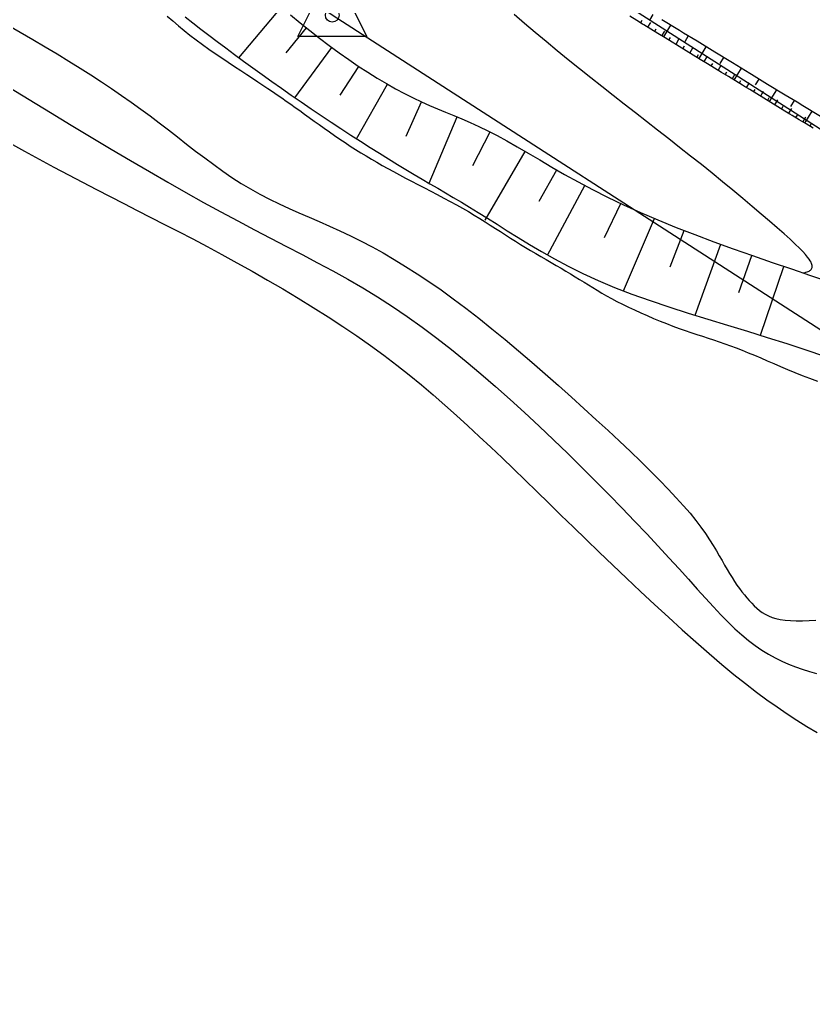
# Model space of a CAD drawing. Header units: millimetres. Extents: x 501029 to 503193, y 1805862 to 1807132.
# Drawn here: x 501933 to 501990.5, y 1806565.8 to 1806637.5 of the extents above; entities that cross this region are included whole.
import ezdxf

# ---------------------------------------------------------------- set-up
doc = ezdxf.new("R2010")
doc.units = ezdxf.units.MM
doc.header["$LTSCALE"] = 12
doc.header["$MEASUREMENT"] = 0
doc.layers.get('0').update_dxf_attribs({"linetype": 'CONTINUOUS'})
for name, color, linetype in [('3', 7, 'CONTINUOUS'), ('BIEN_TON_TAO_BAI', 2, 'CONTINUOUS'), ('DM0', 7, 'CONTINUOUS'), ('DM1', 4, 'CONTINUOUS')]:
    doc.layers.add(name, color=color, linetype=linetype)

# ---------------------------------------------------------------- blocks, each defined once
blk = doc.blocks.new('PVI - Metric')
at = {"color": 0, "linetype": 'ByBlock', "lineweight": -2}
blk.add_lwpolyline([(-2.5, -1.532001970350393), (0, 3.467998029649606), (2.5, -1.532001970350393)], close=True, dxfattribs=at)
blk.add_circle((0, 0), 0.5, dxfattribs=at)

msp = doc.modelspace()

# ---------------------------------------------------------------- linework, layer by layer
at = {"layer": '3', "linetype": 'Continuous'}
for p, q in [((501977.7389999998, 1806637.44, 4.294999999999999), (501977.2259999998, 1806637.752, 4.298)), ((501978.9129999999, 1806637.893, 4.354), (501978.6519999998, 1806637.466, 4.354)), ((501978.1019999999, 1806637.453, 4.294), (501977.9969999998, 1806637.282, 4.294)), ((501978.7629999998, 1806636.815, 4.288999999999999), (501978.2509999999, 1806637.128, 4.291999999999999)), ((501978.7209999999, 1806637.309, 4.291), (501978.5119999998, 1806636.968, 4.291)), ((501980.8329999999, 1806636.719, 4.342999999999999), (501979.5529999999, 1806637.502, 4.350999999999999)), ((501980.1929999998, 1806637.111, 4.347), (501979.6709999998, 1806636.257, 4.347)), ((501979.2749999999, 1806636.502, 4.286), (501978.7629999998, 1806636.815, 4.288999999999999)), ((501979.1259999999, 1806636.827, 4.288), (501979.021, 1806636.657, 4.288)), ((501979.7869999997, 1806636.189, 4.283), (501979.2749999999, 1806636.502, 4.286)), ((501979.7449999999, 1806636.683, 4.285), (501979.5359999998, 1806636.342, 4.285)), ((501980.2989999998, 1806635.876, 4.28), (501979.7869999997, 1806636.189, 4.283)), ((501980.1499999999, 1806636.202, 4.282), (501980.0449999999, 1806636.031, 4.282)), ((501981.4729999998, 1806636.328, 4.339999999999999), (501981.2119999998, 1806635.902, 4.339999999999999)), ((501980.7679999999, 1806636.058, 4.278999999999999), (501980.5599999998, 1806635.716, 4.278999999999999)), ((501981.3219999999, 1806635.25, 4.275), (501980.8099999998, 1806635.563, 4.278)), ((501981.173, 1806635.576, 4.275999999999999), (501981.0689999999, 1806635.404999999, 4.275999999999999)), ((501981.7919999999, 1806635.432, 4.272999999999999), (501981.5839999998, 1806635.09, 4.272999999999999)), ((501983.3919999998, 1806635.155, 4.328999999999999), (501982.1129999999, 1806635.937, 4.336)), ((501982.7519999999, 1806635.546, 4.331999999999999), (501982.2309999999, 1806634.693, 4.331999999999999)), ((501981.8339999998, 1806634.937, 4.272), (501981.3219999999, 1806635.25, 4.275)), ((501982.3459999999, 1806634.624, 4.269), (501981.8339999998, 1806634.937, 4.272)), ((501982.1969999999, 1806634.95, 4.27), (501982.0929999998, 1806634.779, 4.27)), ((501982.8159999999, 1806634.806, 4.267), (501982.6069999998, 1806634.465, 4.267)), ((501984.6719999998, 1806634.372, 4.320999999999999), (501983.3919999998, 1806635.155, 4.328999999999999)), ((501984.032, 1806634.763, 4.325), (501983.771, 1806634.337, 4.325)), ((501982.8579999998, 1806634.311, 4.266), (501982.3459999999, 1806634.624, 4.269)), ((501983.3699999999, 1806633.998, 4.262999999999999), (501982.8579999998, 1806634.311, 4.266)), ((501983.2209999999, 1806634.324, 4.264), (501983.1169999999, 1806634.153, 4.264)), ((501983.8819999997, 1806633.685, 4.259999999999999), (501983.3699999999, 1806633.998, 4.262999999999999)), ((501983.8399999999, 1806634.18, 4.261), (501983.6309999998, 1806633.839, 4.261)), ((501985.9519999998, 1806633.59, 4.314), (501984.6719999998, 1806634.372, 4.320999999999999)), ((501985.3119999999, 1806633.981, 4.317), (501984.7899999998, 1806633.128, 4.317)), ((501984.3939999999, 1806633.372, 4.256999999999999), (501983.8819999997, 1806633.685, 4.259999999999999)), ((501984.2449999998, 1806633.698, 4.258), (501984.1409999998, 1806633.527, 4.258)), ((501984.906, 1806633.06, 4.254), (501984.3939999999, 1806633.372, 4.256999999999999)), ((501984.8639999999, 1806633.554, 4.254999999999999), (501984.6549999998, 1806633.213, 4.254999999999999)), ((501985.4179999999, 1806632.747, 4.251), (501984.906, 1806633.06, 4.254)), ((501985.2689999999, 1806633.072, 4.251999999999999), (501985.1639999998, 1806632.901, 4.251999999999999)), ((501985.8879999998, 1806632.928, 4.248999999999999), (501985.6799999999, 1806632.587, 4.248999999999999)), ((501986.5919999999, 1806633.199, 4.31), (501986.3319999999, 1806632.772, 4.31)), ((501988.5129999998, 1806632.028, 4.299), (501987.2319999999, 1806632.809, 4.306)), ((501986.4419999998, 1806632.122, 4.245), (501985.93, 1806632.434, 4.248)), ((501986.2929999998, 1806632.447, 4.246), (501986.1889999997, 1806632.276, 4.246)), ((501986.9549999999, 1806631.81, 4.241999999999999), (501986.4419999998, 1806632.122, 4.245)), ((501986.9119999998, 1806632.304, 4.243), (501986.7039999999, 1806631.962, 4.243)), ((501987.8729999999, 1806632.418999999, 4.302999999999999), (501987.3519999999, 1806631.565, 4.302999999999999)), ((501987.467, 1806631.497999999, 4.238999999999999), (501986.9549999999, 1806631.81, 4.241999999999999)), ((501987.3179999997, 1806631.823, 4.24), (501987.214, 1806631.652, 4.24)), ((501987.9789999998, 1806631.185, 4.235999999999999), (501987.467, 1806631.497999999, 4.238999999999999)), ((501987.9369999999, 1806631.679, 4.237), (501987.7289999999, 1806631.338, 4.237)), ((501988.4919999999, 1806630.873, 4.232999999999999), (501987.9789999998, 1806631.185, 4.235999999999999)), ((501988.3429999999, 1806631.198, 4.235), (501988.2379999999, 1806631.027, 4.235)), ((501989.1539999999, 1806631.637999999, 4.294999999999999), (501988.8939999998, 1806631.211, 4.294999999999999)), ((501991.0759999999, 1806630.469, 4.282), (501989.7939999998, 1806631.248, 4.291)), ((501988.9619999998, 1806631.055, 4.232), (501988.754, 1806630.713, 4.232)), ((501989.5169999998, 1806630.249, 4.225999999999999), (501989.0039999999, 1806630.561, 4.23)), ((501989.3669999999, 1806630.574, 4.227999999999999), (501989.2639999998, 1806630.403, 4.227999999999999)), ((501989.9869999997, 1806630.432, 4.224999999999999), (501989.7789999999, 1806630.09, 4.224999999999999)), ((501990.4349999999, 1806630.858, 4.286999999999999), (501989.9159999997, 1806630.004, 4.286999999999999)), ((501990.0299999998, 1806629.938, 4.222999999999999), (501989.5169999998, 1806630.249, 4.225999999999999)), ((501990.5419999999, 1806629.626, 4.219), (501990.0299999998, 1806629.938, 4.222999999999999)), ((501990.3929999999, 1806629.951, 4.221), (501990.2889999999, 1806629.779999999, 4.221))]:
    msp.add_line(p, q, dxfattribs=at)
at = {"layer": '3', "color": 1, "linetype": 'Continuous', "flags": 128}
msp.add_lwpolyline([(502734.468, 1805863.404), (502565.854, 1806180.86), (502440.381, 1806356.363), (502262.265, 1806436.523), (502063.939, 1806567.977), (501955.637, 1806637.827), (501772.776, 1806767.939), (501708.223, 1807014.777), (501705.5739999999, 1807125.556)], dxfattribs=at)
at = {"layer": '3', "linetype": 'Continuous', "extrusion": (0.2216472114917337, 0.3549959411678236, 0.9082127478693028), "elevation": 752614.8252158551}
msp.add_lwpolyline([(531018.3369189629, -1633251.458742546), (531018.4593497211, -1633251.456353109), (531018.9364567976, -1633251.451574237)], dxfattribs=at)
at = {"layer": '3', "linetype": 'Continuous', "extrusion": (-0.4867420312222702, -0.7998566449531499, 0.3511574327362431), "elevation": -1689384.029920845}
msp.add_lwpolyline([(-510353.0190424198, 633593.5969162672), (-510354.167604972, 633593.6033243552), (-510354.5190147888, 633593.6043923697)], dxfattribs=at)
at = {"layer": '3', "linetype": 'Continuous', "extrusion": (-0.4456477166241891, -0.7308622549801612, 0.5169511359045074), "elevation": -1544106.131750235}
msp.add_lwpolyline([(-511958.5914493871, 932497.423940341), (-511958.8190381286, 932497.4251085448), (-511959.1906893568, 932497.4262767488)], dxfattribs=at)
at = {"layer": '3', "linetype": 'Continuous', "extrusion": (-0.103801215122766, -0.1801417915773253, 0.9781483745661232), "elevation": -377552.7436864468}
msp.add_lwpolyline([(-467042.0478902633, 1776299.225609835), (-467043.4068183031, 1776299.259278553), (-467043.5468713846, 1776299.264088369)], dxfattribs=at)
at = {"layer": '3', "linetype": 'Continuous', "extrusion": (-0.2358653133059313, -0.3943373214635218, 0.8881810800056879), "elevation": -830819.8905540733}
msp.add_lwpolyline([(-496568.6957524878, 1605947.840178866), (-496569.1373564447, 1605947.844531482), (-496569.2958186283, 1605947.846707789)], dxfattribs=at)
at = {"layer": '3', "linetype": 'Continuous', "extrusion": (-0.5200738557949589, -0.8541212937956144, 1.8629097013e-06), "elevation": -1804153.986680642}
msp.add_lwpolyline([(-510821.5068244313, 7.651975964519124), (-510822.0067534261, 7.654975964519117), (-510823.0066114163, 7.659975964519107)], dxfattribs=at)
at = {"layer": '3', "linetype": 'Continuous', "extrusion": (0.4445394110662438, 0.7244345989529677, 0.5268578782259313), "elevation": 1531941.810722921}
msp.add_lwpolyline([(517040.4455594837, -949594.8664080891), (517040.6282083705, -949594.8652315524), (517041.0451297815, -949594.862878478)], dxfattribs=at)
at = {"layer": 'BIEN_TON_TAO_BAI', "linetype": 'Continuous'}
msp.add_line((501996.705175282, 1806625.936516137, -1.5010340135e-06), (501939.1425331424, 1806662.765535014, -1.5010340135e-06), dxfattribs=at)
at = {"layer": 'DM0'}
msp.add_lwpolyline([(501932.0693977392, 1806637.142887628), (501933.0015211331, 1806636.602837426), (501933.9191086302, 1806636.068356115), (501934.8163856945, 1806635.540239252), (501935.6875777901, 1806635.019282393), (501936.5283042344, 1806634.505916465), (501937.3397597582, 1806633.999113873), (501938.1245329448, 1806633.497482395), (501938.8852123785, 1806632.999629808), (501939.6243866429, 1806632.504163887), (501940.3446443219, 1806632.009692411), (501941.0485739992, 1806631.514823155), (501941.7387642588, 1806631.018163897), (501942.4178036846, 1806630.518322412), (501943.0882808602, 1806630.013906479), (501943.7525989046, 1806629.504330901), (501944.4124190772, 1806628.992238593), (501945.0692171726, 1806628.481079496), (501945.7244689852, 1806627.974303554), (501946.3796503096, 1806627.475360706), (501947.0362369402, 1806626.987700895), (501947.6957046716, 1806626.514774064), (501948.3595292983, 1806626.060030155), (501949.0291866148, 1806625.626919109), (501949.7061524155, 1806625.218890868), (501950.3916624028, 1806624.837935588), (501951.0859919098, 1806624.480204285), (501951.7891761772, 1806624.140388187), (501952.501250446, 1806623.813178523), (501953.2222499571, 1806623.493266523), (501953.9522099513, 1806623.175343415), (501954.6911656695, 1806622.854100427), (501955.4391523525, 1806622.52422879), (501956.1962052412, 1806622.180419733), (501956.9623595764, 1806621.817364484), (501957.737857505, 1806621.430352205), (501958.5237687963, 1806621.017063788), (501959.3213701265, 1806620.575778057), (501960.1319381706, 1806620.104773838), (501960.9567496043, 1806619.602329956), (501961.7970811034, 1806619.066725235), (501962.6542093432, 1806618.4962385), (501963.5294109994, 1806617.889148576), (501964.4239627474, 1806617.243734287), (501965.3391412629, 1806616.558274459), (501966.2751143924, 1806615.832395521), (501967.227614667, 1806615.071114319), (501968.1912657886, 1806614.280795306), (501969.1606914591, 1806613.467802933), (501970.1305153805, 1806612.638501651), (501971.0953612548, 1806611.799255913), (501972.0498527841, 1806610.956430169), (501972.9886136702, 1806610.116388872), (501973.9062676153, 1806609.285496474), (501974.7974383211, 1806608.470117425), (501975.6572804826, 1806607.675721176), (501976.4830727659, 1806606.904197174), (501977.27262483, 1806606.156539865), (501978.0237463337, 1806605.433743694), (501978.7342469362, 1806604.736803108), (501979.4019362961, 1806604.066712551), (501980.0246240728, 1806603.424466469), (501980.6001199249, 1806602.811059308), (501981.1262335116, 1806602.227485514), (501981.6007744918, 1806601.674739533), (501982.0228136305, 1806601.153351734), (501982.3964661181, 1806600.661996193), (501982.7271082509, 1806600.198882906), (501983.0201163253, 1806599.762221871), (501983.2808666376, 1806599.350223089), (501983.5147354843, 1806598.961096556), (501983.7270991619, 1806598.59305227), (501983.9233339664, 1806598.244300231), (501984.1088161945, 1806597.913050437), (501984.2889221425, 1806597.597512885), (501984.468132057, 1806597.296129611), (501984.6473419844, 1806597.0082708), (501984.8265519216, 1806596.733538671), (501985.0057618653, 1806596.471535445), (501985.1849718124, 1806596.221863343), (501985.3641817594, 1806595.984124586), (501985.5433917031, 1806595.757921394), (501985.7226016402, 1806595.542855988), (501985.9018115678, 1806595.338530589), (501986.0810214821, 1806595.144547417), (501986.2608619341, 1806594.96074073), (501986.4444856902, 1806594.787872938), (501986.6356760706, 1806594.626938487), (501986.8382163958, 1806594.478931824), (501987.055889986, 1806594.344847394), (501987.2924801617, 1806594.225679646), (501987.5517702431, 1806594.122423024), (501987.8375435506, 1806594.036071977), (501988.1535834048, 1806593.96762095), (501988.5036731255, 1806593.91806439), (501988.890334927, 1806593.887932669), (501989.3110465968, 1806593.875899859), (501989.7620248165, 1806593.88017596), (501990.2394862671, 1806593.898970968), (501990.7396476299, 1806593.930494884)], dxfattribs=at)
at = {"layer": 'DM1'}
for p, q in [((501948.8669324407, 1806634.744623367), (501951.9529554383, 1806638.415405517)), ((501952.2926233017, 1806635.100969969), (501953.7657379256, 1806636.915382731)), ((501952.929252724, 1806631.845796916), (501955.5996177226, 1806635.492812915)), ((501956.2128571735, 1806632.01619693), (501957.5722037661, 1806634.110617745)), ((501957.4077556812, 1806628.857875668), (501959.6479216681, 1806632.825914239)), ((501961.007159688, 1806629.055728605), (501962.1162215402, 1806631.546884167)), ((501962.678520471, 1806625.628320824), (501964.69802055, 1806630.452173255)), ((501965.8490931538, 1806626.924331552), (501967.101278955, 1806629.356061826)), ((501966.7405402766, 1806622.965064436), (501969.6482550779, 1806627.937039866)), ((501970.6419993042, 1806624.32311373), (501971.9440396969, 1806626.596836413)), ((501971.2647442393, 1806620.408461865), (501973.9698961796, 1806625.471861964)), ((501975.3920636606, 1806621.703987098), (501976.5725034867, 1806624.160094157)), ((501976.7706977832, 1806617.82192106), (501979.0109176735, 1806623.079038109)), ((501980.1601004655, 1806619.577650245), (501981.1803428279, 1806622.203938906)), ((501981.9678273032, 1806616.049769059), (501983.8386446416, 1806621.203570871)), ((501985.1352143946, 1806617.706650206), (501986.0879039248, 1806620.399601948)), ((501986.7092380312, 1806614.599612535), (501988.4145940429, 1806619.597473525))]:
    msp.add_line(p, q, dxfattribs=at)
for points in [[(501943.6661144504, 1806637.763496354), (501944.0649530436, 1806637.413785435), (501944.4703645028, 1806637.066599497), (501944.8856352656, 1806636.721938539), (501945.3140517695, 1806636.379802562), (501945.7576996389, 1806636.040359896), (501946.2138612452, 1806635.704452206), (501946.6786181466, 1806635.37308949), (501947.1480519015, 1806635.047281745), (501947.6182440677, 1806634.728038967), (501948.085276204, 1806634.416371155), (501948.5452298684, 1806634.113288306), (501948.9941866189, 1806633.819800416), (501949.428228014, 1806633.536917483), (501949.8434356118, 1806633.265649506), (501950.2370751086, 1806633.006495841), (501950.611148753, 1806632.757913298), (501950.9688429312, 1806632.517848043), (501951.3133440299, 1806632.284246244), (501951.6478384353, 1806632.055054071), (501951.9755125341, 1806631.828217692), (501952.2995527125, 1806631.601683275), (501952.6231453573, 1806631.373396988), (501952.9494768548, 1806631.141305), (501953.2817335913, 1806630.903353479), (501953.6224146365, 1806630.658073635), (501953.9712697922, 1806630.40633685), (501954.327361543, 1806630.149599548), (501954.6897523738, 1806629.889318149), (501955.0575047692, 1806629.626949077), (501955.4296812143, 1806629.363948757), (501955.8053441936, 1806629.101773609), (501956.1835561919, 1806628.841880059), (501956.5633796941, 1806628.585724527), (501956.9438771849, 1806628.334763438), (501957.3244824624, 1806628.090036506), (501957.7061145781, 1806627.850916603), (501958.0900638965, 1806627.616359899), (501958.4776207826, 1806627.385322556), (501958.870075601, 1806627.156760742), (501959.2687187163, 1806626.929630621), (501959.6748404934, 1806626.70288836), (501960.089731297, 1806626.475490124), (501960.5146814918, 1806626.246392079), (501960.9509814427, 1806626.014550391), (501961.3992219153, 1806625.779179363), (501961.8571952805, 1806625.540525854), (501962.3219943103, 1806625.299094861), (501962.7907117762, 1806625.05539138), (501963.2604404503, 1806624.809920408), (501963.7282731046, 1806624.563186941), (501964.1913025107, 1806624.315695978), (501964.6466214408, 1806624.067952514), (501965.0913226666, 1806623.820461545), (501965.52249896, 1806623.573728069), (501965.9380857676, 1806623.328193958), (501966.3393892348, 1806623.084048588), (501966.7285581818, 1806622.841418209), (501967.1077414288, 1806622.600429071), (501967.4790877958, 1806622.361207427), (501967.8447461032, 1806622.123879526), (501968.2068651709, 1806621.88857162), (501968.5675938191, 1806621.655409959), (501968.9290808681, 1806621.424520795), (501969.2934751379, 1806621.196030378), (501969.6622934427, 1806620.970043917), (501970.0345245723, 1806620.746582452), (501970.408525311, 1806620.525645982), (501970.7826524425, 1806620.307234503), (501971.1552627508, 1806620.091348015), (501971.5247130198, 1806619.877986516), (501971.8893600335, 1806619.667150003), (501972.2475605759, 1806619.458838475), (501972.5976714308, 1806619.253051929), (501972.9380493823, 1806619.049790364), (501973.267903195, 1806618.848958007), (501973.5898495559, 1806618.650076), (501973.9073571333, 1806618.452569717), (501974.2238945948, 1806618.255864529), (501974.5429306081, 1806618.059385807), (501974.8679338416, 1806617.862558925), (501975.2023729628, 1806617.664809255), (501975.5497166396, 1806617.465562168), (501975.9134335401, 1806617.264243036), (501976.296992332, 1806617.060277232), (501976.7026750882, 1806616.853440567), (501977.1280175019, 1806616.644910608), (501977.5693686714, 1806616.436215362), (501978.0230776945, 1806616.228882835), (501978.4854936697, 1806616.024441034), (501978.9529656949, 1806615.824417965), (501979.4218428683, 1806615.630341635), (501979.8884742882, 1806615.44374005), (501980.3492090525, 1806615.266141216), (501980.8003962596, 1806615.099073141), (501981.2393600628, 1806614.943403392), (501981.6673248368, 1806614.797357782), (501982.0864900118, 1806614.658501687), (501982.4990550177, 1806614.524400481), (501982.9072192845, 1806614.392619538), (501983.3131822424, 1806614.260724235), (501983.7191433213, 1806614.126279946), (501984.1273019512, 1806613.986852045), (501984.5398575622, 1806613.840005908), (501984.9590095843, 1806613.683306909), (501985.3866925186, 1806613.514970478), (501985.8237811495, 1806613.335812261), (501986.2708853327, 1806613.147297958), (501986.728614924, 1806612.950893269), (501987.1975797787, 1806612.748063895), (501987.6783897525, 1806612.540275537), (501988.1716547009, 1806612.328993894), (501988.6779844796, 1806612.115684668), (501989.1979889442, 1806611.901813559), (501989.7322779503, 1806611.688846267), (501990.2810990995, 1806611.477816435), (501990.8432509769, 1806611.268029485)], [(501944.9640308725, 1806637.707178446), (501945.5211256293, 1806637.268262264), (501946.0916079853, 1806636.826112808), (501946.6775769181, 1806636.378289054), (501947.2811314061, 1806635.922349976), (501947.9037286195, 1806635.456514775), (501948.5442584996, 1806634.981643552), (501949.2009691803, 1806634.499256636), (501949.8721087956, 1806634.010874353), (501950.5559254794, 1806633.51801703), (501951.2506673653, 1806633.022204996), (501951.9545825876, 1806632.524958577), (501952.6659192801, 1806632.027798101), (501953.3829255766, 1806631.532243894), (501954.103849611, 1806631.039816286), (501954.8267824736, 1806630.552041896), (501955.5491870807, 1806630.070472524), (501956.2683693049, 1806629.596666263), (501956.9816350188, 1806629.132181204), (501957.6862900948, 1806628.67857544), (501958.3796404058, 1806628.237407066), (501959.0589918241, 1806627.810234172), (501959.7216502226, 1806627.398614852), (501960.3649214735, 1806627.004107198), (501960.9861114497, 1806626.628269304), (501961.5840305967, 1806626.271523088), (501962.1635076527, 1806625.92974577), (501962.730875928, 1806625.597678401), (501963.2924687338, 1806625.270062026), (501963.8546193808, 1806624.941637694), (501964.4236611801, 1806624.607146452), (501965.0059274424, 1806624.261329348), (501965.6077514787, 1806623.89892743), (501966.2354665996, 1806623.514681746), (501966.8954061163, 1806623.103333342), (501967.5933721147, 1806622.661351465), (501968.3330417828, 1806622.192118155), (501969.1175610835, 1806621.700743649), (501969.9500759798, 1806621.192338186), (501970.8337324347, 1806620.672012002), (501971.7716764116, 1806620.144875337), (501972.7670538731, 1806619.616038427), (501973.8230107825, 1806619.090611511), (501974.9426931029, 1806618.573704826), (501976.1292467972, 1806618.07042861), (501977.3834614798, 1806617.584527388), (501978.6967013711, 1806617.114282824), (501980.0579743423, 1806616.65661087), (501981.4562882649, 1806616.208427479), (501982.8806510106, 1806615.766648602), (501984.3200704507, 1806615.328190191), (501985.7635544568, 1806614.889968198), (501987.2001109003, 1806614.448898573), (501988.6187476529, 1806614.001897271), (501990.0084725858, 1806613.545880241), (501991.361349891, 1806613.078472828)], [(501952.6083009117, 1806637.866485514), (501953.3081877835, 1806637.286865902), (501954.010855641, 1806636.716372617), (501954.715713707, 1806636.160220325), (501955.4219175207, 1806635.622925972), (501956.1276078856, 1806635.106215639), (501956.8306719214, 1806634.611117691), (501957.528996748, 1806634.138660492), (501958.2204694851, 1806633.689872406), (501958.9029772525, 1806633.265781798), (501959.5744071699, 1806632.867417031), (501960.2326463569, 1806632.49580647), (501960.8755819337, 1806632.15197848), (501961.5011010196, 1806631.836961423), (501962.1083558569, 1806631.550385968), (501962.7015591769, 1806631.286291994), (501963.2861888332, 1806631.037321683), (501963.8677226796, 1806630.796117216), (501964.4516385699, 1806630.555320777), (501965.0434143574, 1806630.307574548), (501965.6485278961, 1806630.04552071), (501966.2724570396, 1806629.761801447), (501966.9206796416, 1806629.449058939), (501967.5986735557, 1806629.09993537), (501968.3114760269, 1806628.709144002), (501969.0623618642, 1806628.279682422), (501969.8541652687, 1806627.816619297), (501970.6897204405, 1806627.325023294), (501971.5718615803, 1806626.809963082), (501972.5034228887, 1806626.276507326), (501973.4872385663, 1806625.729724695), (501974.5261428134, 1806625.174683856), (501975.6229698309, 1806624.616453476), (501976.7805538188, 1806624.060102222), (501977.9997458982, 1806623.509929623), (501979.2734648703, 1806622.967158642), (501980.5926464559, 1806622.432243107), (501981.9482263764, 1806621.905636843), (501983.3311403531, 1806621.387793675), (501984.7323241072, 1806620.87916743), (501986.1427133598, 1806620.380211933), (501987.553243832, 1806619.891381011), (501988.9548512455, 1806619.413128488), (501990.3384713209, 1806618.945908191), (501991.6974063415, 1806618.489626966)], [(501989.8123768633, 1806619.123559565), (501989.901816488, 1806619.142211409), (501990.0015392239, 1806619.167942051), (501990.0918359541, 1806619.19645439), (501990.1720639976, 1806619.227427463), (501990.2417413444, 1806619.260665124), (501990.3010286667, 1806619.296470508), (501990.3502473074, 1806619.335271567), (501990.3897186091, 1806619.377496254), (501990.4197639148, 1806619.423572522), (501990.4407045673, 1806619.473928325), (501990.4528619093, 1806619.528991615), (501990.4565572836, 1806619.589190344), (501990.4521120333, 1806619.654952467), (501990.439847501, 1806619.726705937), (501990.4189960405, 1806619.805574128), (501990.38443405, 1806619.895462116), (501990.3299489389, 1806620.000970395), (501990.2493281164, 1806620.126699464), (501990.1363589915, 1806620.277249817), (501989.9848289739, 1806620.457221951), (501989.7885254724, 1806620.671216364), (501989.5412358963, 1806620.923833551), (501989.2367476551, 1806621.219674008), (501988.868848158, 1806621.563338234), (501988.43341353, 1806621.957768404), (501987.934674759, 1806622.399273425), (501987.3789515491, 1806622.88250388), (501986.7725636044, 1806623.402110355), (501986.1218306288, 1806623.952743438), (501985.4330723259, 1806624.529053712), (501984.7126084001, 1806625.125691763), (501983.966758555, 1806625.737308177), (501983.2018424948, 1806626.35855354), (501982.4241799232, 1806626.984078438), (501981.6391443738, 1806627.609532012), (501980.8483246977, 1806628.234557634), (501980.0523635758, 1806628.859797235), (501979.2519036887, 1806629.485892743), (501978.4475877173, 1806630.113486086), (501977.6400583422, 1806630.743219194), (501976.8299582442, 1806631.375733996), (501976.0179301039, 1806632.011672421), (501975.2046166022, 1806632.651676398), (501974.3906604198, 1806633.296387857), (501973.5769898738, 1806633.94612776), (501972.7656758277, 1806634.599933215), (501971.9590747812, 1806635.256520361), (501971.1595432342, 1806635.914605341), (501970.3694376866, 1806636.572904295), (501969.5911146381, 1806637.230133365), (501968.8269305886, 1806637.885008691)], [(501932.1021072925, 1806632.662399878), (501933.6553866149, 1806631.707432451), (501935.1858990924, 1806630.77119226), (501936.685313877, 1806629.860396998), (501938.1523970107, 1806628.976531303), (501939.5876887576, 1806628.119771551), (501940.9917293821, 1806627.290294114), (501942.3650591485, 1806626.488275369), (501943.708218321, 1806625.713891688), (501945.0217471639, 1806624.967319447), (501946.3061859415, 1806624.248735019), (501947.562074918, 1806623.558314779), (501948.7899543577, 1806622.896235101), (501949.990723423, 1806622.261489725), (501951.1667168703, 1806621.648341844), (501952.3206283537, 1806621.049872017), (501953.4551515274, 1806620.459160804), (501954.5729800459, 1806619.869288763), (501955.6768075634, 1806619.273336454), (501956.7693277344, 1806618.664384436), (501957.8532342131, 1806618.035513267), (501958.9312206539, 1806617.379803507), (501960.0059807109, 1806616.690335715), (501961.0796868099, 1806615.961778436), (501962.1524264612, 1806615.195152166), (501963.2237659465, 1806614.393065385), (501964.293271547, 1806613.558126576), (501965.3605095448, 1806612.69294422), (501966.4250462211, 1806611.8001268), (501967.4864478577, 1806610.882282796), (501968.5442807363, 1806609.942020691), (501969.5981111382, 1806608.981948966), (501970.6475053452, 1806608.004676102), (501971.6912972032, 1806607.01339695), (501972.7253908152, 1806606.013651828), (501973.7449578489, 1806605.011567423), (501974.7451699717, 1806604.013270422), (501975.7211988512, 1806603.024887511), (501976.6682161547, 1806602.052545379), (501977.5813935499, 1806601.10237071), (501978.4559027041, 1806600.180490192), (501979.2869152848, 1806599.293030511), (501980.0696029598, 1806598.446118356), (501980.8008007839, 1806597.644762755), (501981.4839973632, 1806596.889502113), (501982.1243446911, 1806596.179757179), (501982.7269947612, 1806595.514948701), (501983.2970995668, 1806594.894497426), (501983.8398111016, 1806594.317824103), (501984.3602813591, 1806593.78434948), (501984.8636623327, 1806593.293494305), (501985.3551060162, 1806592.844679327), (501985.8397644028, 1806592.437325292), (501986.3221203731, 1806592.070389737), (501986.8039803547, 1806591.740977337), (501987.2864816623, 1806591.445729558), (501987.7707616106, 1806591.181287863), (501988.2579575141, 1806590.944293718), (501988.7492066875, 1806590.731388584), (501989.2456464454, 1806590.539213927), (501989.7484141025, 1806590.364411211), (501990.2586469734, 1806590.203621899), (501990.7774823727, 1806590.053487456)], [(501932.2070341586, 1806628.578409638), (501933.3007769835, 1806627.969807487), (501934.3812719861, 1806627.377392384), (501935.445630237, 1806626.802254267), (501936.4909628071, 1806626.245483073), (501937.5156739076, 1806625.707277719), (501938.5233403112, 1806625.184273036), (501939.5188319315, 1806624.672212839), (501940.5070186817, 1806624.166840936), (501941.4927704751, 1806623.663901141), (501942.4809572254, 1806623.159137265), (501943.4764488456, 1806622.648293119), (501944.4841152492, 1806622.127112517), (501945.5088263497, 1806621.591339268), (501946.5554520603, 1806621.036717184), (501947.6269954941, 1806620.460023724), (501948.7189925623, 1806619.862170927), (501949.825112376, 1806619.245104477), (501950.9390240463, 1806618.61077006), (501952.0543966839, 1806617.961113362), (501953.1648994, 1806617.298080067), (501954.2642013058, 1806616.623615861), (501955.3459715119, 1806615.939666428), (501956.4038791294, 1806615.248177454), (501957.4315932695, 1806614.551094624), (501958.4244372163, 1806613.849923049), (501959.3843509473, 1806613.144405543), (501960.3149286132, 1806612.433844348), (501961.2197643649, 1806611.717541702), (501962.1024523528, 1806610.994799845), (501962.9665867281, 1806610.264921018), (501963.8157616411, 1806609.527207461), (501964.6535712428, 1806608.780961414), (501965.4836096839, 1806608.025485117), (501966.3094711152, 1806607.26008081), (501967.1346367911, 1806606.483994262), (501967.9621363815, 1806605.696245357), (501968.79488666, 1806604.89579751), (501969.6358044004, 1806604.081614133), (501970.4878063762, 1806603.252658639), (501971.3538093611, 1806602.407894442), (501972.2367301287, 1806601.546284955), (501973.1394854527, 1806600.666793592), (501974.0649921065, 1806599.768383766), (501975.0161668642, 1806598.85001889), (501975.9941320119, 1806597.912299719), (501976.9928318882, 1806596.962376373), (501978.0044163437, 1806596.009036315), (501979.0210352298, 1806595.061067007), (501980.0348383975, 1806594.127255909), (501981.0379756979, 1806593.216390486), (501982.0225969819, 1806592.337258197), (501982.9808521008, 1806591.498646506), (501983.9048909054, 1806590.709342874), (501984.7868632471, 1806589.978134763), (501985.6217288912, 1806589.310845259), (501986.4156872614, 1806588.701439935), (501987.1777476959, 1806588.140919993), (501987.9169195325, 1806587.620286629), (501988.6422121096, 1806587.130541043), (501989.3626347652, 1806586.662684432), (501990.0871968374, 1806586.207717996), (501990.8249076642, 1806585.756642933)]]:
    msp.add_lwpolyline(points, dxfattribs=at)

# ---------------------------------------------------------------- block references
msp.add_blockref('PVI - Metric', (501955.637, 1806637.827))

doc.saveas('drawing.dxf')
